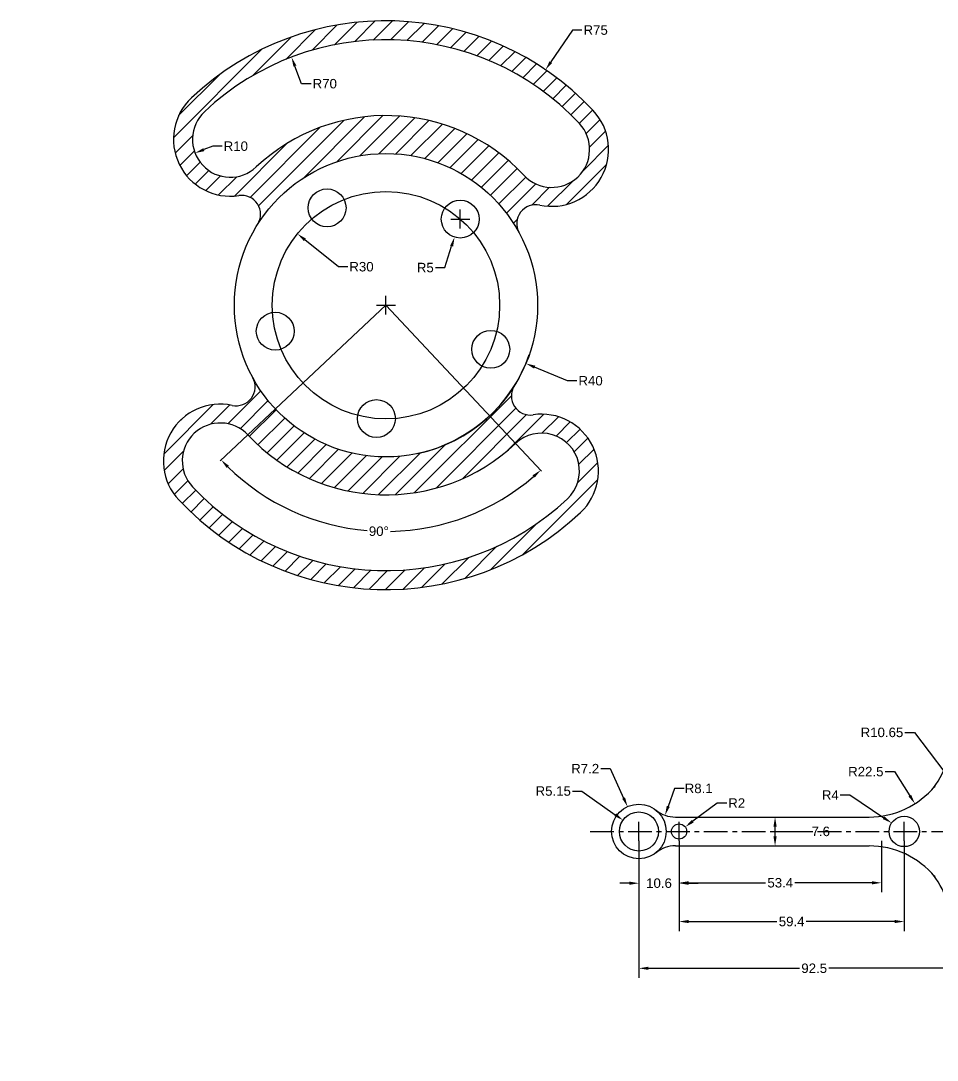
# Model space of a CAD drawing. Header units: millimetres. Extents: x -10 to 888, y 10 to 733.
# Drawn here: x 323.7 to 565.6, y 393.9 to 668 of the extents above; entities that cross this region are included whole.
import ezdxf

# ---------------------------------------------------------------- set-up
doc = ezdxf.new("R2010")
doc.units = ezdxf.units.MM
doc.linetypes.add('CENTER', pattern=[2, 1.25, -0.25, 0.25, -0.25])
doc.styles.get("Standard").update_dxf_attribs({"font": 'arial.ttf'})
doc.dimstyles.new('Copy of ISO-25', dxfattribs={"dimtxt": 2.5, "dimasz": 2.5, "dimexe": 2.5, "dimexo": 2.5, "dimtad": 0, "dimtih": 1, "dimtoh": 1, "dimdsep": 46, "dimtxsty": 'Standard', "dimcen": 2.5, "dimclrd": 1, "dimclre": 3, "dimclrt": 4, "dimadec": 0, "dimazin": 0, "dimtfac": 1, "dimtofl": 0, "dimtmove": 1, "dimatfit": 3, "dimfxl": 1, "dimarcsym": 0})

# ---------------------------------------------------------------- blocks, each defined once
blk = doc.blocks.new('*U7')
blk.add_circle((0, 0), 5)
blk = doc.blocks.new('*U8')
at = {"color": 0, "linetype": 'ByBlock', "lineweight": -2, "transparency": 16777216}
for p, rotation in [((1594.73, 368.8), 71.99999999999999), ((1561.19, 357.9), 144), ((1561.19, 322.63), 215.9999999999999), ((1594.73, 311.73), 287.9999999999999)]:
    blk.add_blockref('*U7', p, dxfattribs=dict(at, rotation=rotation))
blk.add_blockref('*U7', (1615.46, 340.27), dxfattribs=at)
blk = doc.blocks.new('*D13')
at = {"color": 1, "lineweight": -2, "transparency": 16777216}
for p, q in [((476.75, 470.83), (479.25, 470.83)), ((479.25, 470.83), (482.8, 463.08))]:
    blk.add_line(p, q, dxfattribs=at)
at = {"color": 3, "lineweight": -2, "transparency": 16777216}
for p, q in [((486.84, 451.77), (486.84, 456.77)), ((484.34, 454.27), (489.34, 454.27))]:
    blk.add_line(p, q, dxfattribs=at)
at = {"color": 1, "transparency": 16777216}
blk.add_solid([(483.17, 463.26), (482.42, 462.91), (483.84, 460.81)], dxfattribs=at)
at = {"layer": 'Defpoints', "color": 0, "transparency": 16777216}
for p in [(483.84, 460.81), (486.84, 454.27)]:
    blk.add_point(p, dxfattribs=at)
at = {"color": 4, "transparency": 16777216, "insert": (472.66, 470.83), "char_height": 2.5, "attachment_point": 5}
blk.add_mtext('R7.2', dxfattribs=at)
blk = doc.blocks.new('*D14')
at = {"color": 1, "lineweight": -2, "transparency": 16777216}
for p, q in [((469.31, 464.92), (471.81, 464.92)), ((471.81, 464.92), (480.59, 458.69))]:
    blk.add_line(p, q, dxfattribs=at)
at = {"color": 3, "lineweight": -2, "transparency": 16777216}
for p, q in [((486.84, 451.77), (486.84, 456.77)), ((484.34, 454.27), (489.34, 454.27))]:
    blk.add_line(p, q, dxfattribs=at)
at = {"color": 1, "transparency": 16777216}
blk.add_solid([(480.84, 459.03), (480.35, 458.35), (482.63, 457.24)], dxfattribs=at)
at = {"layer": 'Defpoints', "color": 0, "transparency": 16777216}
for p in [(482.63, 457.24), (486.84, 454.27)]:
    blk.add_point(p, dxfattribs=at)
at = {"color": 4, "transparency": 16777216, "insert": (464.23, 464.92), "char_height": 2.5, "attachment_point": 5}
blk.add_mtext('R5.15', dxfattribs=at)
blk = doc.blocks.new('*D15')
at = {"color": 1, "lineweight": -2, "transparency": 16777216}
for p, q in [((496.26, 465.61), (494.57, 460.89)), ((498.76, 465.61), (496.26, 465.61))]:
    blk.add_line(p, q, dxfattribs=at)
at = {"color": 1, "transparency": 16777216}
blk.add_solid([(494.18, 461.03), (494.96, 460.75), (493.73, 458.54)], dxfattribs=at)
at = {"layer": 'Defpoints', "color": 0, "transparency": 16777216}
for p in [(496.45, 466.17), (493.73, 458.54)]:
    blk.add_point(p, dxfattribs=at)
at = {"color": 4, "transparency": 16777216, "insert": (502.61, 465.61), "char_height": 2.5, "attachment_point": 5}
blk.add_mtext('R8.1', dxfattribs=at)
blk = doc.blocks.new('*D16')
at = {"color": 3, "lineweight": -2, "transparency": 16777216}
for p, q in [((486.84, 451.77), (486.84, 415.68)), ((579.34, 451.77), (579.34, 415.68))]:
    blk.add_line(p, q, dxfattribs=at)
at = {"color": 1, "lineweight": -2, "transparency": 16777216}
for p, q in [((489.34, 418.18), (529.2, 418.18)), ((576.84, 418.18), (536.97, 418.18))]:
    blk.add_line(p, q, dxfattribs=at)
at = {"color": 1, "transparency": 16777216}
for points in [[(489.34, 418.6), (489.34, 417.77), (486.84, 418.18)], [(576.84, 418.6), (576.84, 417.77), (579.34, 418.18)]]:
    blk.add_solid(points, dxfattribs=at)
at = {"layer": 'Defpoints', "color": 0, "transparency": 16777216}
for p in [(486.84, 454.27), (579.34, 454.27), (579.34, 418.18)]:
    blk.add_point(p, dxfattribs=at)
at = {"color": 4, "transparency": 16777216, "insert": (533.09, 418.18), "char_height": 2.5, "attachment_point": 5}
blk.add_mtext('92.5', dxfattribs=at)
blk = doc.blocks.new('*D17')
at = {"color": 3, "lineweight": -2, "transparency": 16777216}
for p, q in [((486.84, 451.77), (486.84, 438.12)), ((497.44, 451.77), (497.44, 438.12))]:
    blk.add_line(p, q, dxfattribs=at)
at = {"color": 1, "lineweight": -2, "transparency": 16777216}
for p, q in [((484.34, 440.62), (481.84, 440.62)), ((499.94, 440.62), (502.44, 440.62))]:
    blk.add_line(p, q, dxfattribs=at)
at = {"color": 1, "transparency": 16777216}
for points in [[(484.34, 441.04), (484.34, 440.2), (486.84, 440.62)], [(499.94, 441.04), (499.94, 440.2), (497.44, 440.62)]]:
    blk.add_solid(points, dxfattribs=at)
at = {"layer": 'Defpoints', "color": 0, "transparency": 16777216}
for p in [(486.84, 454.27), (497.44, 454.27), (497.44, 440.62)]:
    blk.add_point(p, dxfattribs=at)
at = {"color": 4, "transparency": 16777216, "insert": (492.14, 440.62), "char_height": 2.5, "attachment_point": 5}
blk.add_mtext('10.6', dxfattribs=at)
blk = doc.blocks.new('*D18')
at = {"color": 3, "lineweight": -2, "transparency": 16777216}
for p, q in [((497.44, 451.77), (497.44, 438.23)), ((550.84, 451.77), (550.84, 438.23))]:
    blk.add_line(p, q, dxfattribs=at)
at = {"color": 1, "lineweight": -2, "transparency": 16777216}
for p, q in [((499.94, 440.73), (520.27, 440.73)), ((548.34, 440.73), (528, 440.73))]:
    blk.add_line(p, q, dxfattribs=at)
at = {"color": 1, "transparency": 16777216}
for points in [[(499.94, 441.15), (499.94, 440.31), (497.44, 440.73)], [(548.34, 441.15), (548.34, 440.31), (550.84, 440.73)]]:
    blk.add_solid(points, dxfattribs=at)
at = {"layer": 'Defpoints', "color": 0, "transparency": 16777216}
for p in [(497.44, 454.27), (550.84, 454.27), (550.84, 440.73)]:
    blk.add_point(p, dxfattribs=at)
at = {"color": 4, "transparency": 16777216, "insert": (524.14, 440.73), "char_height": 2.5, "attachment_point": 5}
blk.add_mtext('53.4', dxfattribs=at)
blk = doc.blocks.new('*D19')
at = {"color": 3, "lineweight": -2, "transparency": 16777216}
for p, q in [((497.44, 451.77), (497.44, 428.01)), ((556.84, 451.77), (556.84, 428.01))]:
    blk.add_line(p, q, dxfattribs=at)
at = {"color": 1, "lineweight": -2, "transparency": 16777216}
for p, q in [((499.94, 430.51), (523.27, 430.51)), ((554.34, 430.51), (531, 430.51))]:
    blk.add_line(p, q, dxfattribs=at)
at = {"color": 1, "transparency": 16777216}
for points in [[(499.94, 430.93), (499.94, 430.1), (497.44, 430.51)], [(554.34, 430.93), (554.34, 430.1), (556.84, 430.51)]]:
    blk.add_solid(points, dxfattribs=at)
at = {"layer": 'Defpoints', "color": 0, "transparency": 16777216}
for p in [(497.44, 454.27), (556.84, 454.27), (556.84, 430.51)]:
    blk.add_point(p, dxfattribs=at)
at = {"color": 4, "transparency": 16777216, "insert": (527.14, 430.51), "char_height": 2.5, "attachment_point": 5}
blk.add_mtext('59.4', dxfattribs=at)
blk = doc.blocks.new('*D21')
at = {"color": 1, "lineweight": -2, "transparency": 16777216}
for p, q in [((551.79, 470.04), (554.29, 470.04)), ((554.29, 470.04), (558.33, 463.69))]:
    blk.add_line(p, q, dxfattribs=at)
at = {"color": 1, "transparency": 16777216}
blk.add_solid([(558.68, 463.92), (557.98, 463.47), (559.68, 461.58)], dxfattribs=at)
at = {"layer": 'Defpoints', "color": 0, "transparency": 16777216}
for p in [(547.59, 480.57), (559.68, 461.58)]:
    blk.add_point(p, dxfattribs=at)
at = {"color": 4, "transparency": 16777216, "insert": (546.71, 470.04), "char_height": 2.5, "attachment_point": 5}
blk.add_mtext('R22.5', dxfattribs=at)
blk = doc.blocks.new('*D25')
at = {"color": 1, "lineweight": -2, "transparency": 16777216}
for p, q in [((539.98, 463.89), (542.48, 463.89)), ((542.48, 463.89), (551.44, 457.88))]:
    blk.add_line(p, q, dxfattribs=at)
at = {"color": 3, "lineweight": -2, "transparency": 16777216}
for p, q in [((556.84, 451.77), (556.84, 456.77)), ((554.34, 454.27), (559.34, 454.27))]:
    blk.add_line(p, q, dxfattribs=at)
at = {"color": 1, "transparency": 16777216}
blk.add_solid([(551.67, 458.23), (551.2, 457.54), (553.51, 456.49)], dxfattribs=at)
at = {"layer": 'Defpoints', "color": 0, "transparency": 16777216}
for p in [(553.51, 456.49), (556.84, 454.27)]:
    blk.add_point(p, dxfattribs=at)
at = {"color": 4, "transparency": 16777216, "insert": (537.35, 463.89), "char_height": 2.5, "attachment_point": 5}
blk.add_mtext('R4', dxfattribs=at)
blk = doc.blocks.new('*D30')
at = {"color": 3, "lineweight": -2, "transparency": 16777216}
for p, q in [((524.52, 458.07), (525.26, 458.07)), ((524.52, 450.47), (525.26, 450.47))]:
    blk.add_line(p, q, dxfattribs=at)
at = {"color": 1, "lineweight": -2, "transparency": 16777216}
for p, q in [((522.76, 452.97), (522.76, 455.57)), ((522.76, 454.27), (530.68, 454.27)), ((530.68, 454.27), (531.93, 454.27))]:
    blk.add_line(p, q, dxfattribs=at)
at = {"color": 1, "transparency": 16777216}
for points in [[(522.34, 455.57), (523.18, 455.57), (522.76, 458.07)], [(522.34, 452.97), (523.18, 452.97), (522.76, 450.47)]]:
    blk.add_solid(points, dxfattribs=at)
at = {"layer": 'Defpoints', "color": 0, "transparency": 16777216}
for p in [(522.02, 458.07), (522.76, 458.07), (522.02, 450.47)]:
    blk.add_point(p, dxfattribs=at)
at = {"color": 4, "transparency": 16777216, "insert": (534.82, 454.27), "char_height": 2.5, "attachment_point": 5}
blk.add_mtext('7.6', dxfattribs=at)
blk = doc.blocks.new('*D31')
at = {"color": 1, "lineweight": -2, "transparency": 16777216}
for p, q in [((507.52, 461.76), (501.05, 456.95)), ((510.02, 461.76), (507.52, 461.76))]:
    blk.add_line(p, q, dxfattribs=at)
at = {"color": 3, "lineweight": -2, "transparency": 16777216}
for p, q in [((497.44, 451.77), (497.44, 456.77)), ((494.94, 454.27), (499.94, 454.27))]:
    blk.add_line(p, q, dxfattribs=at)
at = {"color": 1, "transparency": 16777216}
blk.add_solid([(500.8, 457.29), (501.29, 456.62), (499.04, 455.46)], dxfattribs=at)
at = {"layer": 'Defpoints', "color": 0, "transparency": 16777216}
for p in [(499.04, 455.46), (497.44, 454.27)]:
    blk.add_point(p, dxfattribs=at)
at = {"color": 4, "transparency": 16777216, "insert": (512.64, 461.76), "char_height": 2.5, "attachment_point": 5}
blk.add_mtext('R2', dxfattribs=at)
blk = doc.blocks.new('*D32')
at = {"color": 1, "lineweight": -2, "transparency": 16777216}
for p, q in [((557.02, 480.38), (559.52, 480.38)), ((559.52, 480.38), (571.39, 464.74))]:
    blk.add_line(p, q, dxfattribs=at)
at = {"color": 3, "lineweight": -2, "transparency": 16777216}
for p, q in [((579.34, 451.77), (579.34, 456.77)), ((576.84, 454.27), (581.84, 454.27))]:
    blk.add_line(p, q, dxfattribs=at)
at = {"color": 1, "transparency": 16777216}
blk.add_solid([(571.72, 464.99), (571.06, 464.49), (572.9, 462.75)], dxfattribs=at)
at = {"layer": 'Defpoints', "color": 0, "transparency": 16777216}
for p in [(572.9, 462.75), (579.34, 454.27)]:
    blk.add_point(p, dxfattribs=at)
at = {"color": 4, "transparency": 16777216, "insert": (550.97, 480.38), "char_height": 2.5, "attachment_point": 5}
blk.add_mtext('R10.65', dxfattribs=at)
blk = doc.blocks.new('*D71')
at = {"color": 1, "lineweight": -2, "transparency": 16777216}
for p, q in [((374.36, 634.97), (372.03, 634.06)), ((376.86, 634.97), (374.36, 634.97))]:
    blk.add_line(p, q, dxfattribs=at)
at = {"color": 1, "transparency": 16777216}
blk.add_solid([(371.88, 634.45), (372.18, 633.68), (369.7, 633.16)], dxfattribs=at)
at = {"layer": 'Defpoints', "color": 0, "transparency": 16777216}
for p in [(379.02, 636.79), (369.7, 633.16)]:
    blk.add_point(p, dxfattribs=at)
at = {"color": 4, "transparency": 16777216, "insert": (380.47, 634.97), "char_height": 2.5, "attachment_point": 5}
blk.add_mtext('R10', dxfattribs=at)
blk = doc.blocks.new('*D72')
at = {"color": 1, "lineweight": -2, "transparency": 16777216}
for p, q in [((397.84, 651.44), (396.05, 656.12)), ((400.34, 651.44), (397.84, 651.44))]:
    blk.add_line(p, q, dxfattribs=at)
at = {"color": 1, "transparency": 16777216}
blk.add_solid([(396.44, 656.27), (395.66, 655.97), (395.16, 658.46)], dxfattribs=at)
at = {"layer": 'Defpoints', "color": 0, "transparency": 16777216}
for p in [(395.16, 658.46), (420.09, 593.05)]:
    blk.add_point(p, dxfattribs=at)
at = {"color": 4, "transparency": 16777216, "insert": (403.94, 651.44), "char_height": 2.5, "attachment_point": 5}
blk.add_mtext('R70', dxfattribs=at)
blk = doc.blocks.new('*D73')
at = {"color": 1, "lineweight": -2, "transparency": 16777216}
for p, q in [((469.31, 665.59), (463.6, 657.18)), ((471.81, 665.59), (469.31, 665.59))]:
    blk.add_line(p, q, dxfattribs=at)
at = {"color": 3, "lineweight": -2, "transparency": 16777216}
for p, q in [((420.09, 590.55), (420.09, 595.55)), ((417.59, 593.05), (422.59, 593.05))]:
    blk.add_line(p, q, dxfattribs=at)
at = {"color": 1, "transparency": 16777216}
blk.add_solid([(463.26, 657.41), (463.95, 656.94), (462.2, 655.11)], dxfattribs=at)
at = {"layer": 'Defpoints', "color": 0, "transparency": 16777216}
for p in [(462.2, 655.11), (420.09, 593.05)]:
    blk.add_point(p, dxfattribs=at)
at = {"color": 4, "transparency": 16777216, "insert": (475.43, 665.59), "char_height": 2.5, "attachment_point": 5}
blk.add_mtext('R75', dxfattribs=at)
blk = doc.blocks.new('*D74')
at = {"color": 1, "lineweight": -2, "transparency": 16777216}
for p, q in [((407.52, 603.18), (398.68, 610.3)), ((410.02, 603.18), (407.52, 603.18))]:
    blk.add_line(p, q, dxfattribs=at)
at = {"color": 1, "transparency": 16777216}
blk.add_solid([(398.94, 610.63), (398.42, 609.98), (396.73, 611.87)], dxfattribs=at)
at = {"layer": 'Defpoints', "color": 0, "transparency": 16777216}
for p in [(396.73, 611.87), (420.09, 593.05)]:
    blk.add_point(p, dxfattribs=at)
at = {"color": 4, "transparency": 16777216, "insert": (413.63, 603.18), "char_height": 2.5, "attachment_point": 5}
blk.add_mtext('R30', dxfattribs=at)
blk = doc.blocks.new('*D75')
at = {"color": 3, "lineweight": -2, "transparency": 16777216}
for p, q in [((439.69, 613.25), (439.69, 618.25)), ((437.19, 615.75), (442.19, 615.75))]:
    blk.add_line(p, q, dxfattribs=at)
at = {"color": 1, "lineweight": -2, "transparency": 16777216}
for p, q in [((435.62, 602.95), (437.42, 608.61)), ((433.12, 602.95), (435.62, 602.95))]:
    blk.add_line(p, q, dxfattribs=at)
at = {"color": 1, "transparency": 16777216}
blk.add_solid([(437.02, 608.73), (437.81, 608.48), (438.18, 610.99)], dxfattribs=at)
at = {"layer": 'Defpoints', "color": 0, "transparency": 16777216}
for p in [(439.69, 615.75), (438.18, 610.99)]:
    blk.add_point(p, dxfattribs=at)
at = {"color": 4, "transparency": 16777216, "insert": (430.47, 602.95), "char_height": 2.5, "attachment_point": 5}
blk.add_mtext('R5', dxfattribs=at)
blk = doc.blocks.new('*D76')
at = {"color": 3, "lineweight": -2, "transparency": 16777216}
for p, q in [((420.09, 590.55), (420.09, 595.55)), ((417.59, 593.05), (422.59, 593.05))]:
    blk.add_line(p, q, dxfattribs=at)
at = {"color": 1, "lineweight": -2, "transparency": 16777216}
for p, q in [((467.97, 573.11), (459.32, 576.71)), ((470.47, 573.11), (467.97, 573.11))]:
    blk.add_line(p, q, dxfattribs=at)
at = {"color": 3, "lineweight": -2, "transparency": 16777216}
blk.add_arc((420.09, 593.05), 40, 282.1533, 340.9791, dxfattribs=at)
at = {"color": 1, "transparency": 16777216}
blk.add_solid([(459.48, 577.1), (459.16, 576.33), (457.02, 577.67)], dxfattribs=at)
at = {"layer": 'Defpoints', "color": 0, "transparency": 16777216}
for p in [(420.09, 593.05), (457.02, 577.67)]:
    blk.add_point(p, dxfattribs=at)
at = {"color": 4, "transparency": 16777216, "insert": (474.08, 573.11), "char_height": 2.5, "attachment_point": 5}
blk.add_mtext('R40', dxfattribs=at)
blk = doc.blocks.new('*D165')
at = {"color": 1, "lineweight": -2, "transparency": 16777216}
for start, end in [(225.5961, 265.2333), (271.1508, 310.7928)]:
    blk.add_arc((420.09, 593.05), 59.65, start, end, dxfattribs=at)
at = {"color": 1, "transparency": 16777216}
for points in [[(378.05, 550.14), (378.65, 550.72), (376.6, 552.22)], [(458.78, 548.2), (459.34, 547.58), (460.92, 549.56)]]:
    blk.add_solid(points, dxfattribs=at)
at = {"layer": 'Defpoints', "color": 0, "transparency": 16777216}
for p in [(420.09, 593.05), (420.09, 593.05), (376.35, 551.98), (461.16, 549.3), (402.84, 535.95)]:
    blk.add_point(p, dxfattribs=at)
at = {"color": 4, "transparency": 16777216, "insert": (418.21, 533.43), "char_height": 2.5, "attachment_point": 5}
blk.add_mtext('90°', dxfattribs=at)

msp = doc.modelspace()

# ---------------------------------------------------------------- hatches: boundary and pattern name
h = msp.add_hatch()
h.set_pattern_fill('ANSI31', color=256)
h.set_pattern_definition([(45, (-1165.3676, 252.779), (-2.245064, 2.245064), [])])
h.paths.add_polyline_path([(384.958, 573.917, -0.6416889), (379.512, 566.639, 0.7357684), (365.411, 541.709, 0.4142136), (471.424, 538.368, 0.7357684), (458.921, 564.136, -0.6416889), (453.944, 571.743, -0.5730123)])
h.paths.add_polyline_path([(454.312, 556.593, -1), (468.002, 542.013, -0.4142136), (369.056, 545.132, -1), (383.637, 558.821, 0.4142136)], flags=16)
h.paths.add_polyline_path([(455.218, 612.173, -0.6416889), (460.665, 619.452, 0.7357684), (474.766, 644.381, 0.4142136), (368.753, 647.723, 0.7357684), (381.256, 621.955, -0.6416889), (386.233, 614.348, -0.5730123)])
h.paths.add_polyline_path([(385.864, 629.497, -1), (372.175, 644.078, -0.4142136), (471.121, 640.959, -1), (456.54, 627.269, 0.4142136)], flags=16)
h = msp.add_hatch()
h.set_pattern_fill('ANSI31', color=256)
h.paths.add_polyline_path([(458.024, 257.932, 0.7203961), (441.073, 291.875, -0.598597), (432.731, 303.246, -0.6304269), (356.039, 303.246, -0.598597), (347.697, 291.875, 0.7203961), (330.745, 257.932, 0.4142136)])
h.paths.add_polyline_path([(405.385, 251.571, -1), (383.385, 251.571, -1)], flags=16)
h.paths.add_polyline_path([(333.887, 272.074, -1), (355.887, 272.074, -1)], flags=16)
h.paths.add_polyline_path([(432.882, 272.074, -1), (454.882, 272.074, -1)], flags=16)
h.paths.add_polyline_path([(390.385, 287.571, 1), (398.385, 287.571, 1)], flags=17)
h.paths.add_polyline_path([(368.94, 304.571, 1), (360.94, 304.571, 1)])
h.paths.add_polyline_path([(368.94, 338.571, 1), (360.94, 338.571, 1)])
h.paths.add_polyline_path([(398.385, 355.571, 1), (390.385, 355.571, 1)])
h.paths.add_polyline_path([(427.83, 338.571, 1), (419.83, 338.571, 1)])
h.paths.add_polyline_path([(268.422, 473.413, 1), (184.422, 473.413, 1)])
h.paths.add_polyline_path([(218.922, 443.413, -0.0313422), (218.981, 444.351, -0.0711414), (211.133, 447.601, -0.7144837), (197.709, 452.2, -0.2316991), (200.61, 458.124, -0.0711414), (197.359, 465.972, -0.4514162), (188.922, 473.413, -0.4514162), (197.359, 480.854, -0.0711414), (200.61, 488.702, -0.2316991), (197.709, 494.626, -0.7144837), (211.133, 499.225, -0.0711414), (218.981, 502.476, -0.0313422), (218.922, 503.413, -1), (233.922, 503.413, -0.0313422), (233.863, 502.476, -0.0711414), (241.71, 499.225, -0.7144837), (255.135, 494.626, -0.2316991), (252.234, 488.702, -0.0711414), (255.484, 480.854, -0.4514162), (263.922, 473.413, -0.4514162), (255.484, 465.972, -0.0711414), (252.234, 458.124, -0.2316991), (255.135, 452.2, -0.7144837), (241.71, 447.601, -0.0711414), (233.863, 444.351, -0.0313422), (233.922, 443.413, -1)], flags=16)
h.paths.add_polyline_path([(213.422, 473.413, -1), (239.422, 473.413, -1)], flags=0)
h.paths.add_polyline_path([(252.234, 458.124, 0.0711414), (255.484, 465.972, -0.3779645), (248.922, 473.413, -0.3779645), (255.484, 480.854, 0.0711414), (252.234, 488.702, -0.6237732), (240.135, 494.626, -0.1665319), (241.71, 499.225, 0.2739301), (211.133, 499.225, -0.1665319), (212.709, 494.626, -0.6237732), (200.61, 488.702, 0.0711414), (197.359, 480.854, -0.3779645), (203.922, 473.413, -0.3779645), (197.359, 465.972, 0.0711414), (200.61, 458.124, -0.6237732), (212.709, 452.2, -0.1665319), (211.133, 447.601, 0.0711414), (218.981, 444.351, -0.8819171), (233.863, 444.351, 0.0711414), (241.71, 447.601, -0.1665319), (240.135, 452.2, -0.6237732)], flags=0)
h.paths.add_polyline_path([(252.234, 458.124, 0.0711414), (255.484, 465.972, -0.3779645), (248.922, 473.413), (239.422, 473.413, -1), (213.422, 473.413, -1), (239.422, 473.413), (248.922, 473.413, -0.3779645), (255.484, 480.854, 0.0711414), (252.234, 488.702, -0.6237732), (240.135, 494.626, -0.1665319), (241.71, 499.225, 0.2739301), (211.133, 499.225, -0.1665319), (212.709, 494.626, -0.6237732), (200.61, 488.702, 0.0711414), (197.359, 480.854, -0.3779645), (203.922, 473.413, -0.3779645), (197.359, 465.972, 0.0711414), (200.61, 458.124, -0.6237732), (212.709, 452.2, -0.1665319), (211.133, 447.601, 0.0711414), (218.981, 444.351, -0.8819171), (233.863, 444.351, 0.0711414), (241.71, 447.601, -0.1665319), (240.135, 452.2, -0.6237732)], flags=0)

# ---------------------------------------------------------------- linework, layer by layer
for p, q in [((420.088, 593.045), (376.346, 551.977)), ((420.088, 593.045), (461.157, 549.303)), ((496.452, 458.066), (547.595, 458.066)), ((496.452, 450.466), (547.595, 450.466))]:
    msp.add_line(p, q)
at = {"linetype": 'CENTER', "ltscale": 5}
msp.add_line((474.003, 454.266), (604.062, 454.266), dxfattribs=at)
for centre, radius in [((420.088, 593.045), 40), ((420.088, 593.045), 30), ((486.836, 454.266), 7.2), ((486.836, 454.266), 5.15), ((556.836, 454.266), 4), ((497.436, 454.266), 2)]:
    msp.add_circle(centre, radius)
for centre, radius, start, end in [((420.088, 593.045), 75, 43.19446, 133.19446), ((420.088, 593.045), 70, 43.19446, 133.19446), ((379.02, 636.787), 15, 133.19446, 278.57229), ((463.83, 634.114), 15, 257.81662, 43.19446), ((379.02, 636.787), 10, 133.19446, 313.19446), ((420.088, 593.045), 50, 43.19446, 133.19446), ((463.83, 634.114), 10, 223.19446, 43.19446), ((382.001, 617.011), 5, 327.82093, 98.57229), ((459.61, 614.564), 5, 77.81662, 208.56798), ((459.61, 614.564), 5, 77.81662, 208.56798), ((380.567, 571.526), 5, 257.81662, 28.56798), ((458.176, 569.08), 5, 147.82093, 278.57229), ((458.176, 569.08), 5, 147.82093, 278.57229), ((376.346, 551.977), 15, 77.81662, 223.19446), ((376.346, 551.977), 10, 43.19446, 223.19446), ((461.157, 549.303), 15, 313.19446, 98.57229), ((461.157, 549.303), 10, 313.19446, 133.19446), ((420.088, 593.045), 50, 223.19446, 313.19446), ((420.088, 593.045), 70, 223.19446, 313.19446), ((420.088, 593.045), 75, 223.19446, 313.19446), ((546.773, 479.541), 22.5, 322.18047, 344.41069), ((547.595, 480.566), 22.5, 270, 320.35547), ((579.336, 454.266), 18.721, 140.35547, 142.18047), ((496.452, 466.166), 8.1, 231.05756, 270), ((496.452, 442.366), 8.1, 90, 128.94244), ((547.595, 427.966), 22.5, 39.64453, 90), ((579.336, 454.266), 18.721, 217.81953, 219.64453), ((546.773, 428.99), 22.5, 15.58931, 37.81953)]:
    msp.add_arc(centre, radius, start, end)

# ---------------------------------------------------------------- block references
at = {"rotation": 193.1944564712827}
msp.add_blockref('*U8', (1886.022, 1286.22), dxfattribs=at)

# ---------------------------------------------------------------- dimensions: what is measured, and where the dimension line sits
for center, mpoint, picture, middle in [((420.088, 593.045), (462.197, 655.109), '*D73', (469.308, 665.591)), ((420.088, 593.045), (395.161, 658.456), '*D72', (397.836, 651.438)), ((379.02, 636.787), (369.702, 633.156), '*D71', (374.361, 634.972)), ((439.693, 615.753), (438.176, 610.989), '*D75', (435.618, 602.955)), ((420.088, 593.045), (396.732, 611.873), '*D74', (407.519, 603.177)), ((420.088, 593.045), (457.016, 577.672), '*D76', (467.968, 573.113)), ((547.595, 480.566), (559.675, 461.584), '*D21', (554.292, 470.043)), ((579.336, 454.266), (572.899, 462.75), '*D32', (559.522, 480.384)), ((486.836, 454.266), (483.837, 460.812), '*D13', (479.247, 470.833)), ((486.836, 454.266), (482.634, 457.244), '*D14', (471.807, 464.92)), ((496.452, 466.166), (493.729, 458.537), '*D15', (496.255, 465.614)), ((497.436, 454.266), (499.04, 455.459), '*D31', (507.517, 461.765)), ((556.836, 454.266), (553.513, 456.492), '*D25', (542.481, 463.886))]:
    dim = msp.add_radius_dim(center=center, mpoint=mpoint, dimstyle='Copy of ISO-25')
    dim.commit()
    dim.dimension.update_dxf_attribs({"geometry": picture, "text_midpoint": middle, "dimtype": 164})
dim = msp.add_angular_dim_2l(base=(402.843, 535.945), line1=((420.088, 593.045), (376.346, 551.977)), line2=((420.088, 593.045), (461.157, 549.303)), dimstyle='Copy of ISO-25')
dim.commit()
dim.dimension.update_dxf_attribs({"geometry": '*D165', "text_midpoint": (418.209, 533.428)})
dim = msp.add_linear_dim(base=(522.76, 458.066), p1=(522.023, 450.466), p2=(522.023, 458.066), angle=90, dimstyle='Copy of ISO-25')
dim.commit()
dim.dimension.update_dxf_attribs({"geometry": '*D30', "text_midpoint": (532.553, 454.266)})
for base, p1, p2, picture, middle in [((497.436, 440.62), (486.836, 454.266), (497.436, 454.266), '*D17', (492.136, 440.62)), ((579.336, 418.184), (486.836, 454.266), (579.336, 454.266), '*D16', (533.086, 418.184)), ((550.838, 440.729), (497.436, 454.266), (550.838, 454.266), '*D18', (524.137, 440.729)), ((556.836, 430.512), (497.436, 454.266), (556.836, 454.266), '*D19', (527.136, 430.512))]:
    dim = msp.add_linear_dim(base=base, p1=p1, p2=p2, dimstyle='Copy of ISO-25')
    dim.commit()
    dim.dimension.update_dxf_attribs({"geometry": picture, "text_midpoint": middle})

doc.saveas('drawing.dxf')
